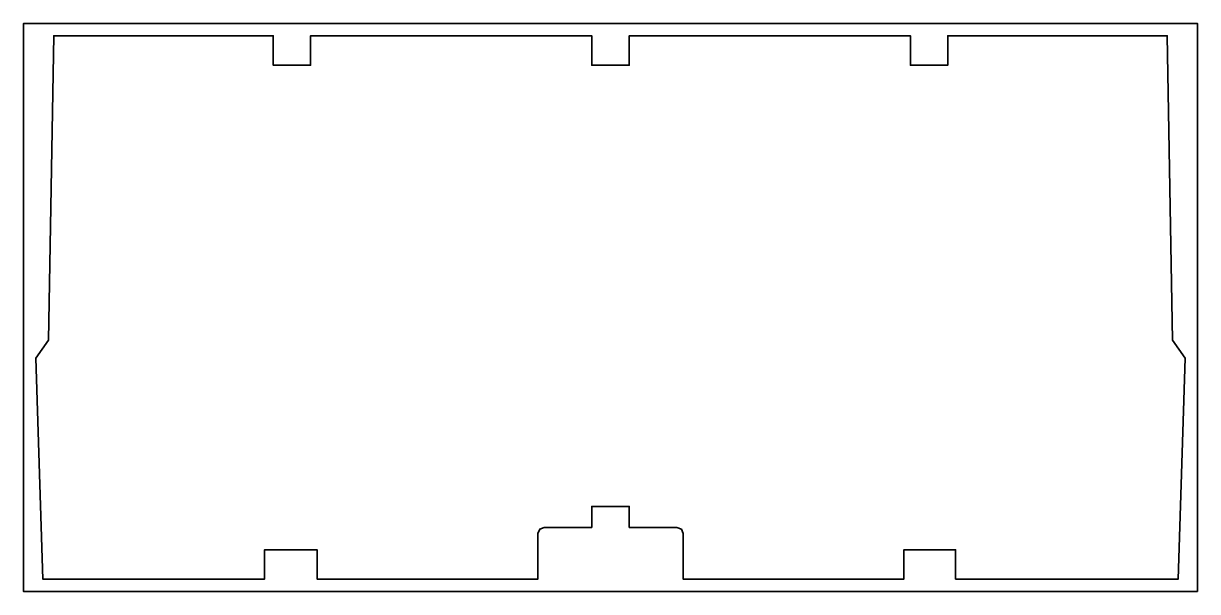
# Model space of a CAD drawing. Header units: millimetres. Extents: x -134 to 344, y 33 to 264.
import ezdxf

# ---------------------------------------------------------------- set-up
doc = ezdxf.new("R2010")
doc.units = ezdxf.units.MM
doc.header["$MEASUREMENT"] = 0
doc.layers.get('0').update_dxf_attribs({"lineweight": 0})
doc.layers.add('Safety', color=7, linetype='Continuous', lineweight=0)

msp = doc.modelspace()

# ---------------------------------------------------------------- linework, layer by layer
at = {"color": 18, "lineweight": 35, "true_color": 0x000000}
msp.add_lwpolyline([(97.37, 58.96), (77.9, 58.96), (76.15, 58.26), (75.36, 56.42), (75.36, 37.83), (2.78, 37.83), (-14.58, 37.92), (-14.58, 49.8), (-35.96, 49.8), (-35.96, 37.92), (-126.4, 37.92), (-129.23, 127.93), (-123.97, 135.19), (-121.86, 259.17), (-32.45, 259.17), (-32.45, 247.2), (-17.2, 247.2), (-17.2, 259.17), (97.37, 259.17), (97.37, 247.2), (112.63, 247.2), (112.63, 259.17), (227.2, 259.17), (227.2, 247.2), (242.45, 247.2), (242.45, 259.17), (331.86, 259.17), (333.97, 135.19), (339.23, 127.93), (336.4, 37.92), (245.6, 37.92), (245.6, 49.8), (224.58, 49.8), (224.58, 37.92), (207.22, 37.83), (134.64, 37.83), (134.64, 56.42), (133.89, 58.22), (132.1, 58.96), (112.63, 58.96), (112.63, 59.04), (112.63, 67.49), (97.37, 67.49), (97.37, 59.04)], close=True, dxfattribs=at)
at = {"layer": 'Safety', "color": 18, "lineweight": 35, "true_color": 0x000000}
msp.add_lwpolyline([(344.22, 32.83), (-134.23, 32.83), (-134.23, 264.17), (344.22, 264.17)], close=True, dxfattribs=at)

doc.saveas('drawing.dxf')
